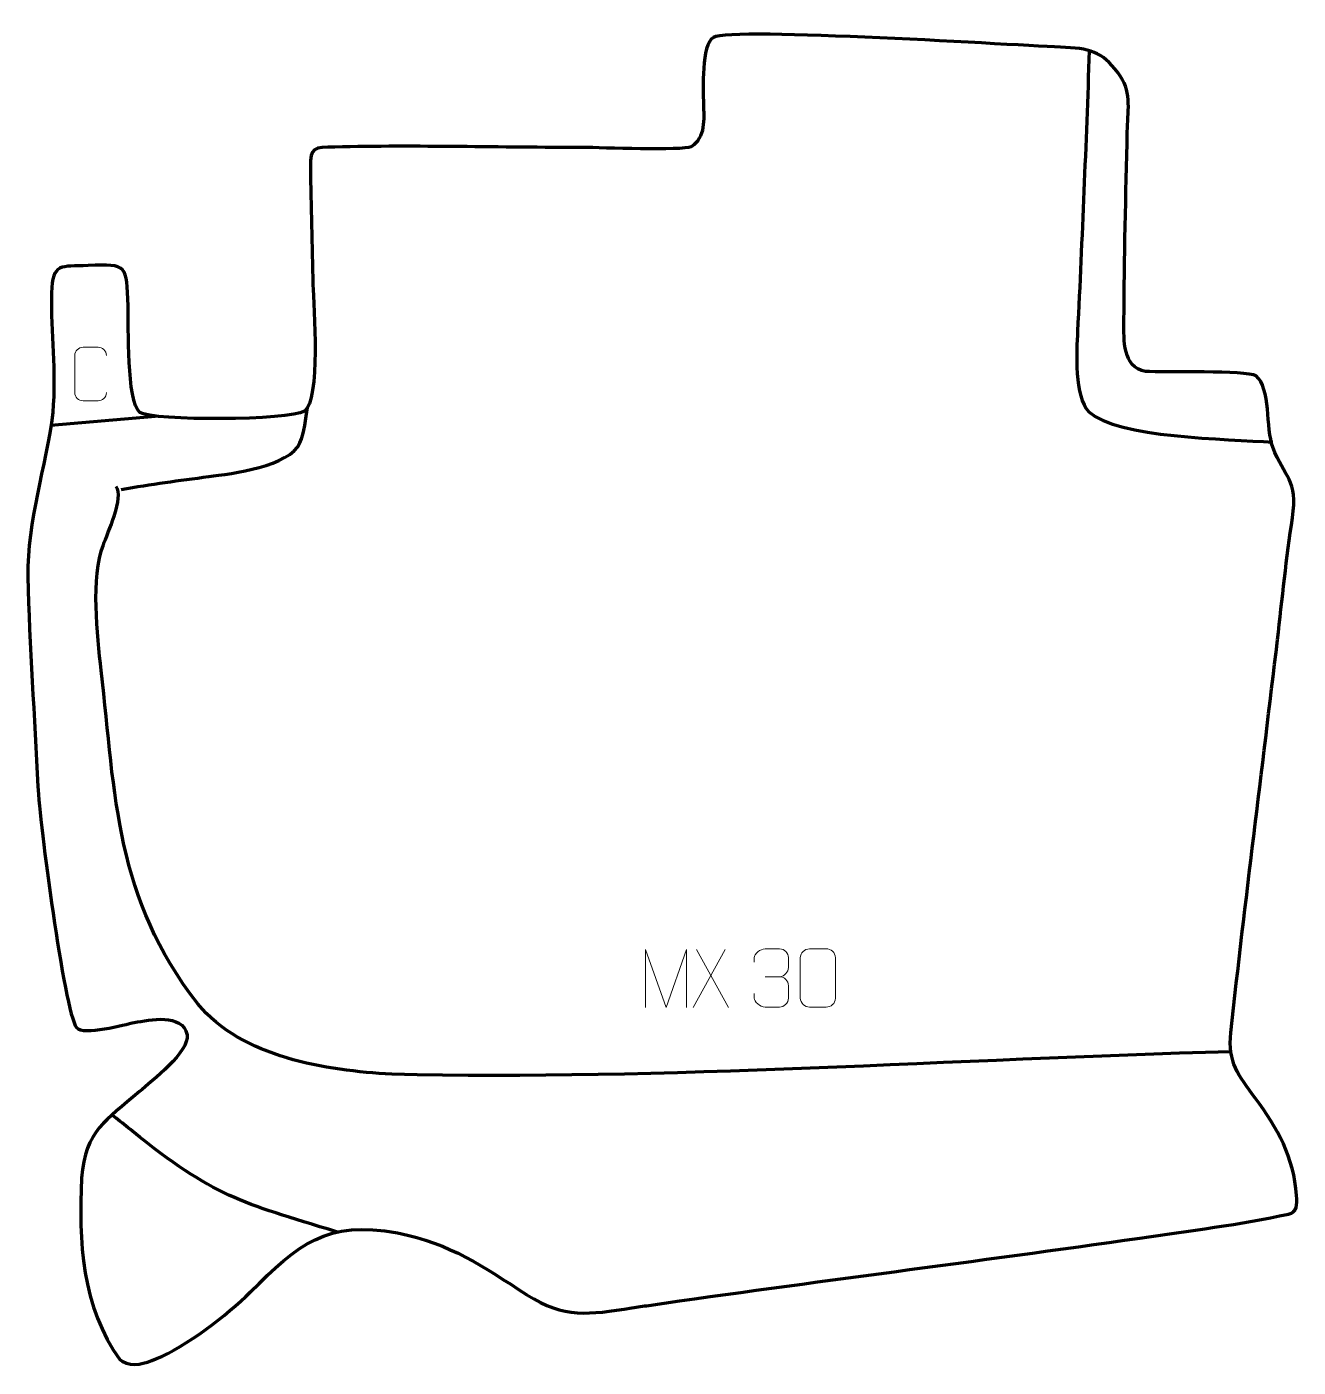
# Model space of a CAD drawing. Header units: millimetres. Extents: x -564 to -18, y 239 to 815.
import ezdxf

# ---------------------------------------------------------------- set-up
doc = ezdxf.new("R2010")
doc.units = ezdxf.units.MM
doc.header["$MEASUREMENT"] = 0
doc.layers.add('layer 2', color=7, linetype='Continuous')
doc.layers.add('layer 3', color=7, linetype='Continuous')

msp = doc.modelspace()

# ---------------------------------------------------------------- linework, layer by layer
at = {"layer": 'layer 2', "color": 142, "lineweight": 158}
for points, knots in [([(-107.3367, 804.4405), (-108.735, 764.1234), (-110.3832, 724.1788), (-112.3603, 683.8852), (-112.3603, 683.8852), (-112.7735, 675.4627), (-113.9208, 655.5369), (-107.476, 649.4317), (-107.476, 649.4317), (-95.3255, 637.9212), (-48.353, 637.8703), (-28.565, 636.269)], [0, 0, 0, 0, 0.25, 0.25, 0.25, 0.25, 0.5, 0.5, 0.5, 0.5, 1, 1, 1, 1]), ([(-523.0039, 616.0283), (-510.0829, 618.273), (-498.3353, 619.8904), (-485.3821, 621.5771), (-485.3821, 621.5771), (-475.5504, 622.8572), (-450.6535, 625.8762), (-446.2988, 636.0909), (-446.2988, 636.0909), (-444.4637, 640.3953), (-443.7208, 646.5344), (-443.0061, 651.2128)], [0, 0, 0, 0, 0.25, 0.25, 0.25, 0.25, 0.5, 0.5, 0.5, 0.5, 1, 1, 1, 1]), ([(-46.5139, 374.5867), (-163.1857, 371.4622), (-291.346, 362.0521), (-406.8389, 364.9128), (-406.8389, 364.9128), (-435.0716, 366.5539), (-471.1582, 371.963), (-490.1647, 395.193), (-490.1647, 395.193), (-525.4764, 440.4459), (-525.5317, 484.1518), (-531.6456, 538.3532), (-531.6456, 538.3532), (-533.3201, 553.3877), (-536.1123, 578.318), (-530.7152, 592.3162), (-530.7152, 592.3162), (-528.8774, 597.083), (-521.7459, 612.9764), (-525.1555, 617.2393)], [0, 0, 0, 0, 0.16666667, 0.16666667, 0.16666667, 0.16666667, 0.33333333, 0.33333333, 0.33333333, 0.33333333, 0.5, 0.5, 0.5, 0.5, 0.66666667, 0.66666667, 0.66666667, 0.66666667, 1, 1, 1, 1]), ([(-430.2142, 297.1642), (-471.9963, 309.8915), (-483.315, 312.3496), (-518.235, 340.4363), (-518.235, 340.4363), (-520.5779, 342.329), (-522.9219, 344.2198), (-525.2696, 346.1066), (-525.2696, 346.1066), (-525.2696, 346.1066), (-526.4437, 347.0464), (-526.4437, 347.0464)], [0, 0, 0, 0, 0.25, 0.25, 0.25, 0.25, 0.5, 0.5, 0.5, 0.5, 1, 1, 1, 1])]:
    msp.add_open_spline(points, degree=3, knots=knots, dxfattribs=at)
at = {"layer": 'layer 2', "color": 250, "lineweight": 9}
for points, knots in [([(-529.3646, 657.624), (-529.4932, 655.4866), (-531.0361, 654.1254), (-533.0119, 654.1155), (-533.0119, 654.1155), (-535.1571, 654.1159), (-537.3023, 654.1159), (-539.4472, 654.1155), (-539.4472, 654.1155), (-541.2181, 654.0186), (-543.0323, 655.7522), (-543.022, 657.608), (-543.022, 657.608), (-543.0217, 662.9161), (-543.0217, 668.2239), (-543.022, 673.5313), (-543.022, 673.5313), (-543.0181, 675.4983), (-541.4113, 677.0799), (-539.4312, 677.0675), (-539.4312, 677.0675), (-537.2917, 677.0675), (-535.1518, 677.0675), (-533.0119, 677.0675), (-533.0119, 677.0675), (-531.2211, 677.1002), (-529.3891, 675.728), (-529.3646, 673.4855)], [0, 0, 0, 0, 0.125, 0.125, 0.125, 0.125, 0.25, 0.25, 0.25, 0.25, 0.375, 0.375, 0.375, 0.375, 0.5, 0.5, 0.5, 0.5, 0.625, 0.625, 0.625, 0.625, 0.75, 0.75, 0.75, 0.75, 1, 1, 1, 1]), ([(-297.9399, 393.5257), (-297.9399, 393.5257), (-297.9399, 418.4836), (-297.9399, 418.4836), (-297.9399, 418.4836), (-297.9399, 418.4836), (-289.0148, 393.5257), (-289.0148, 393.5257), (-289.0148, 393.5257), (-289.0148, 393.5257), (-280.2549, 418.4831), (-280.2549, 418.4831), (-280.2549, 418.4831), (-280.2549, 418.4831), (-280.2549, 393.5257), (-280.2549, 393.5257)], [0, 0, 0, 0, 0.2, 0.2, 0.2, 0.2, 0.4, 0.4, 0.4, 0.4, 0.6, 0.6, 0.6, 0.6, 1, 1, 1, 1]), ([(-251.2358, 413.0509), (-251.2358, 413.0509), (-251.2358, 414.9081), (-251.2358, 414.9081), (-251.2358, 414.9081), (-251.2501, 416.65), (-248.5856, 418.7681), (-246.5265, 418.7454), (-246.5265, 418.7454), (-244.4624, 418.7454), (-242.3984, 418.7454), (-240.3347, 418.7454), (-240.3347, 418.7454), (-238.1402, 418.7542), (-236.5419, 416.9074), (-236.4975, 414.9953), (-236.4975, 414.9953), (-236.4979, 413.5602), (-236.4979, 412.1251), (-236.4975, 410.6896), (-236.4975, 410.6896), (-236.5461, 409.0361), (-238.1487, 406.8061), (-240.347, 406.8161), (-240.347, 406.8161), (-238.1433, 406.8049), (-236.5353, 405.0017), (-236.4813, 402.9422), (-236.4813, 402.9422), (-236.4817, 401.1575), (-236.4817, 399.3728), (-236.4813, 397.5877), (-236.4813, 397.5877), (-236.4712, 395.5263), (-238.5261, 393.7632), (-240.347, 393.7713), (-240.347, 393.7713), (-242.4123, 393.7716), (-244.4775, 393.7716), (-246.5431, 393.7713), (-246.5431, 393.7713), (-248.7117, 393.7828), (-251.2427, 396.183), (-251.2613, 397.6448), (-251.2613, 397.6448), (-251.2613, 397.6448), (-251.2613, 399.5534), (-251.2613, 399.5534)], [0, 0, 0, 0, 0.07692308, 0.07692308, 0.07692308, 0.07692308, 0.15384615, 0.15384615, 0.15384615, 0.15384615, 0.23076923, 0.23076923, 0.23076923, 0.23076923, 0.30769231, 0.30769231, 0.30769231, 0.30769231, 0.38461538, 0.38461538, 0.38461538, 0.38461538, 0.46153846, 0.46153846, 0.46153846, 0.46153846, 0.53846154, 0.53846154, 0.53846154, 0.53846154, 0.61538462, 0.61538462, 0.61538462, 0.61538462, 0.69230769, 0.69230769, 0.69230769, 0.69230769, 0.76923077, 0.76923077, 0.76923077, 0.76923077, 0.84615385, 0.84615385, 0.84615385, 0.84615385, 1, 1, 1, 1]), ([(-227.4519, 418.7577), (-225.0858, 418.7577), (-222.7193, 418.7577), (-220.3528, 418.7577), (-220.3528, 418.7577), (-218.3723, 418.7933), (-216.3463, 417.299), (-216.3192, 414.8569), (-216.3192, 414.8569), (-216.3196, 409.0995), (-216.3196, 403.3417), (-216.3192, 397.5835), (-216.3192, 397.5835), (-216.4613, 395.2559), (-218.1677, 393.7736), (-220.3528, 393.7628), (-220.3528, 393.7628), (-222.7252, 393.7632), (-225.0976, 393.7632), (-227.4696, 393.7628), (-227.4696, 393.7628), (-229.4281, 393.6572), (-231.4345, 395.5451), (-231.4231, 397.5661), (-231.4231, 397.5661), (-231.4227, 403.3467), (-231.4227, 409.127), (-231.4231, 414.9068), (-231.4231, 414.9068), (-231.4188, 417.0488), (-229.6417, 418.7713), (-227.4519, 418.7577)], [0, 0, 0, 0, 0.11111111, 0.11111111, 0.11111111, 0.11111111, 0.22222222, 0.22222222, 0.22222222, 0.22222222, 0.33333333, 0.33333333, 0.33333333, 0.33333333, 0.44444444, 0.44444444, 0.44444444, 0.44444444, 0.55555556, 0.55555556, 0.55555556, 0.55555556, 0.66666667, 0.66666667, 0.66666667, 0.66666667, 0.77777778, 0.77777778, 0.77777778, 0.77777778, 1, 1, 1, 1])]:
    msp.add_open_spline(points, degree=3, knots=knots, dxfattribs=at)
at = {"layer": 'layer 2', "color": 142, "lineweight": 158}
msp.add_open_spline([(-553.2203, 643.5808), (-553.2203, 643.5808), (-508.3617, 647.5455), (-508.3617, 647.5455)], degree=3, dxfattribs=at)
at = {"layer": 'layer 2', "color": 250, "lineweight": 9}
for points in [[(-263.6817, 418.4814), (-263.6817, 418.4814), (-277.4223, 393.5856), (-277.4223, 393.5856)], [(-275.9677, 418.4814), (-275.9677, 418.4814), (-262.2271, 393.5279), (-262.2271, 393.5279)], [(-246.5261, 406.8057), (-246.5261, 406.8057), (-240.3297, 406.8057), (-240.3297, 406.8057)]]:
    msp.add_open_spline(points, degree=3, dxfattribs=at)
at = {"layer": 'layer 3', "color": 242, "lineweight": 158}
msp.add_open_spline([(-441.8246, 754.5472), (-441.9823, 763.0673), (-440.2886, 762.8587), (-431.3257, 763.0675), (-431.3257, 763.0675), (-396.11, 763.8878), (-359.7455, 762.8746), (-324.4032, 762.8676), (-324.4032, 762.8676), (-317.1782, 762.8281), (-281.8917, 761.3973), (-278.2476, 763.2121), (-278.2476, 763.2121), (-272.0283, 767.142), (-272.8847, 774.9736), (-273.0247, 781.6999), (-273.0247, 781.6999), (-273.1454, 787.5023), (-273.9757, 807.0958), (-268.7708, 810.094), (-268.7708, 810.094), (-260.7848, 814.6944), (-136.4821, 806.564), (-117.5593, 805.8317), (-117.5593, 805.8317), (-105.7755, 805.2591), (-100.745, 803.2766), (-93.8553, 793.2881), (-93.8553, 793.2881), (-89.0696, 786.3499), (-90.8381, 777.6358), (-91.0076, 769.7019), (-91.0076, 769.7019), (-91.5863, 742.631), (-92.3663, 715.3933), (-92.4398, 688.3313), (-92.4398, 688.3313), (-92.4501, 680.1297), (-93.1224, 668.5914), (-83.2373, 666.716), (-83.2373, 666.716), (-75.1684, 666.1919), (-39.8823, 667.2705), (-35.6961, 664.8347), (-35.6961, 664.8347), (-29.3457, 659.7638), (-31.5463, 642.1155), (-28.5193, 634.1625), (-28.5193, 634.1625), (-23.5912, 621.2142), (-17.6154, 620.2329), (-20.0835, 603.8995), (-20.0835, 603.8995), (-22.6821, 586.7019), (-24.4647, 568.8231), (-26.5128, 551.4982), (-26.5128, 551.4982), (-33.1582, 495.3183), (-40.3566, 439.1035), (-46.5651, 382.8968), (-46.5651, 382.8968), (-47.77, 369.6819), (-43.5235, 364.8133), (-35.9571, 354.5667), (-35.9571, 354.5667), (-26.4484, 341.6894), (-19.4195, 329.2913), (-18.3514, 312.8821), (-18.3514, 312.8821), (-18.0845, 308.7812), (-17.8454, 305.7809), (-21.8145, 304.9024), (-21.8145, 304.9024), (-41.9437, 300.447), (-65.1179, 297.5408), (-85.5949, 294.5902), (-85.5949, 294.5902), (-155.8423, 284.4676), (-226.3563, 275.8232), (-296.5351, 265.6654), (-296.5351, 265.6654), (-298.9289, 265.3189), (-301.3222, 264.9671), (-303.7105, 264.5837), (-303.7105, 264.5837), (-322.4329, 261.7377), (-332.6847, 259.9373), (-348.8532, 270.2491), (-348.8532, 270.2491), (-368.0103, 282.467), (-381.322, 292.1956), (-404.3721, 296.7624), (-404.3721, 296.7624), (-434.8457, 302.5104), (-447.0995, 291.7513), (-467.5425, 271.4121), (-467.5425, 271.4121), (-477.721, 261.2853), (-495.031, 248.1355), (-508.1795, 242.6468), (-508.1795, 242.6468), (-512.9008, 240.6759), (-517.8723, 239.1224), (-522.6311, 241.6515), (-522.6311, 241.6515), (-522.6311, 241.6515), (-523.5797, 242.3675), (-523.5797, 242.3675), (-523.5797, 242.3675), (-539.8756, 264.6803), (-541.4755, 293.6113), (-540.0492, 320.2998), (-540.0492, 320.2998), (-538.2524, 341.2051), (-529.9321, 344.5345), (-515.222, 357.4781), (-515.222, 357.4781), (-509.9725, 362.0972), (-493.6626, 374.5202), (-494.722, 381.8968), (-494.722, 381.8968), (-496.9201, 391.1667), (-510.687, 388.3451), (-517.4192, 387.1139), (-517.4192, 387.1139), (-521.2496, 386.4134), (-539.4461, 381.3163), (-542.2239, 384.9899), (-542.2239, 384.9899), (-547.6743, 392.1981), (-558.1634, 474.2933), (-558.8702, 488.4342), (-558.8702, 488.4342), (-560.1424, 518.3383), (-562.5776, 548.6893), (-563.1351, 578.5344), (-563.1351, 578.5344), (-563.5881, 602.7897), (-555.386, 625.256), (-552.4447, 649.1298), (-552.4447, 649.1298), (-550.8909, 667.16), (-553.2526, 682.8863), (-553.0247, 700.4801), (-553.0247, 700.4801), (-552.5177, 713.5361), (-548.9868, 711.6527), (-537.298, 712.1878), (-537.298, 712.1878), (-520.0436, 712.9776), (-520.8753, 712.3014), (-520.0934, 694.8469), (-520.0934, 694.8469), (-519.8495, 686.3599), (-520.7535, 653.9452), (-515.0623, 649.111), (-515.0623, 649.111), (-509.5662, 645.2793), (-450.5263, 645.6639), (-444.4075, 649.6234), (-444.4075, 649.6234), (-437.4539, 654.1232), (-440.3088, 694.7958), (-440.6965, 703.8821), (-440.6965, 703.8821), (-441.0983, 720.7703), (-441.5053, 737.6571), (-441.8246, 754.5472)], degree=3, knots=[0, 0, 0, 0, 0.02325581, 0.02325581, 0.02325581, 0.02325581, 0.04651163, 0.04651163, 0.04651163, 0.04651163, 0.06976744, 0.06976744, 0.06976744, 0.06976744, 0.09302326, 0.09302326, 0.09302326, 0.09302326, 0.11627907, 0.11627907, 0.11627907, 0.11627907, 0.13953488, 0.13953488, 0.13953488, 0.13953488, 0.1627907, 0.1627907, 0.1627907, 0.1627907, 0.18604651, 0.18604651, 0.18604651, 0.18604651, 0.20930233, 0.20930233, 0.20930233, 0.20930233, 0.23255814, 0.23255814, 0.23255814, 0.23255814, 0.25581395, 0.25581395, 0.25581395, 0.25581395, 0.27906977, 0.27906977, 0.27906977, 0.27906977, 0.30232558, 0.30232558, 0.30232558, 0.30232558, 0.3255814, 0.3255814, 0.3255814, 0.3255814, 0.34883721, 0.34883721, 0.34883721, 0.34883721, 0.37209302, 0.37209302, 0.37209302, 0.37209302, 0.39534884, 0.39534884, 0.39534884, 0.39534884, 0.41860465, 0.41860465, 0.41860465, 0.41860465, 0.44186047, 0.44186047, 0.44186047, 0.44186047, 0.46511628, 0.46511628, 0.46511628, 0.46511628, 0.48837209, 0.48837209, 0.48837209, 0.48837209, 0.51162791, 0.51162791, 0.51162791, 0.51162791, 0.53488372, 0.53488372, 0.53488372, 0.53488372, 0.55813953, 0.55813953, 0.55813953, 0.55813953, 0.58139535, 0.58139535, 0.58139535, 0.58139535, 0.60465116, 0.60465116, 0.60465116, 0.60465116, 0.62790698, 0.62790698, 0.62790698, 0.62790698, 0.65116279, 0.65116279, 0.65116279, 0.65116279, 0.6744186, 0.6744186, 0.6744186, 0.6744186, 0.69767442, 0.69767442, 0.69767442, 0.69767442, 0.72093023, 0.72093023, 0.72093023, 0.72093023, 0.74418605, 0.74418605, 0.74418605, 0.74418605, 0.76744186, 0.76744186, 0.76744186, 0.76744186, 0.79069767, 0.79069767, 0.79069767, 0.79069767, 0.81395349, 0.81395349, 0.81395349, 0.81395349, 0.8372093, 0.8372093, 0.8372093, 0.8372093, 0.86046512, 0.86046512, 0.86046512, 0.86046512, 0.88372093, 0.88372093, 0.88372093, 0.88372093, 0.90697674, 0.90697674, 0.90697674, 0.90697674, 0.93023256, 0.93023256, 0.93023256, 0.93023256, 0.95348837, 0.95348837, 0.95348837, 0.95348837, 1, 1, 1, 1], dxfattribs=at)

doc.saveas('drawing.dxf')
